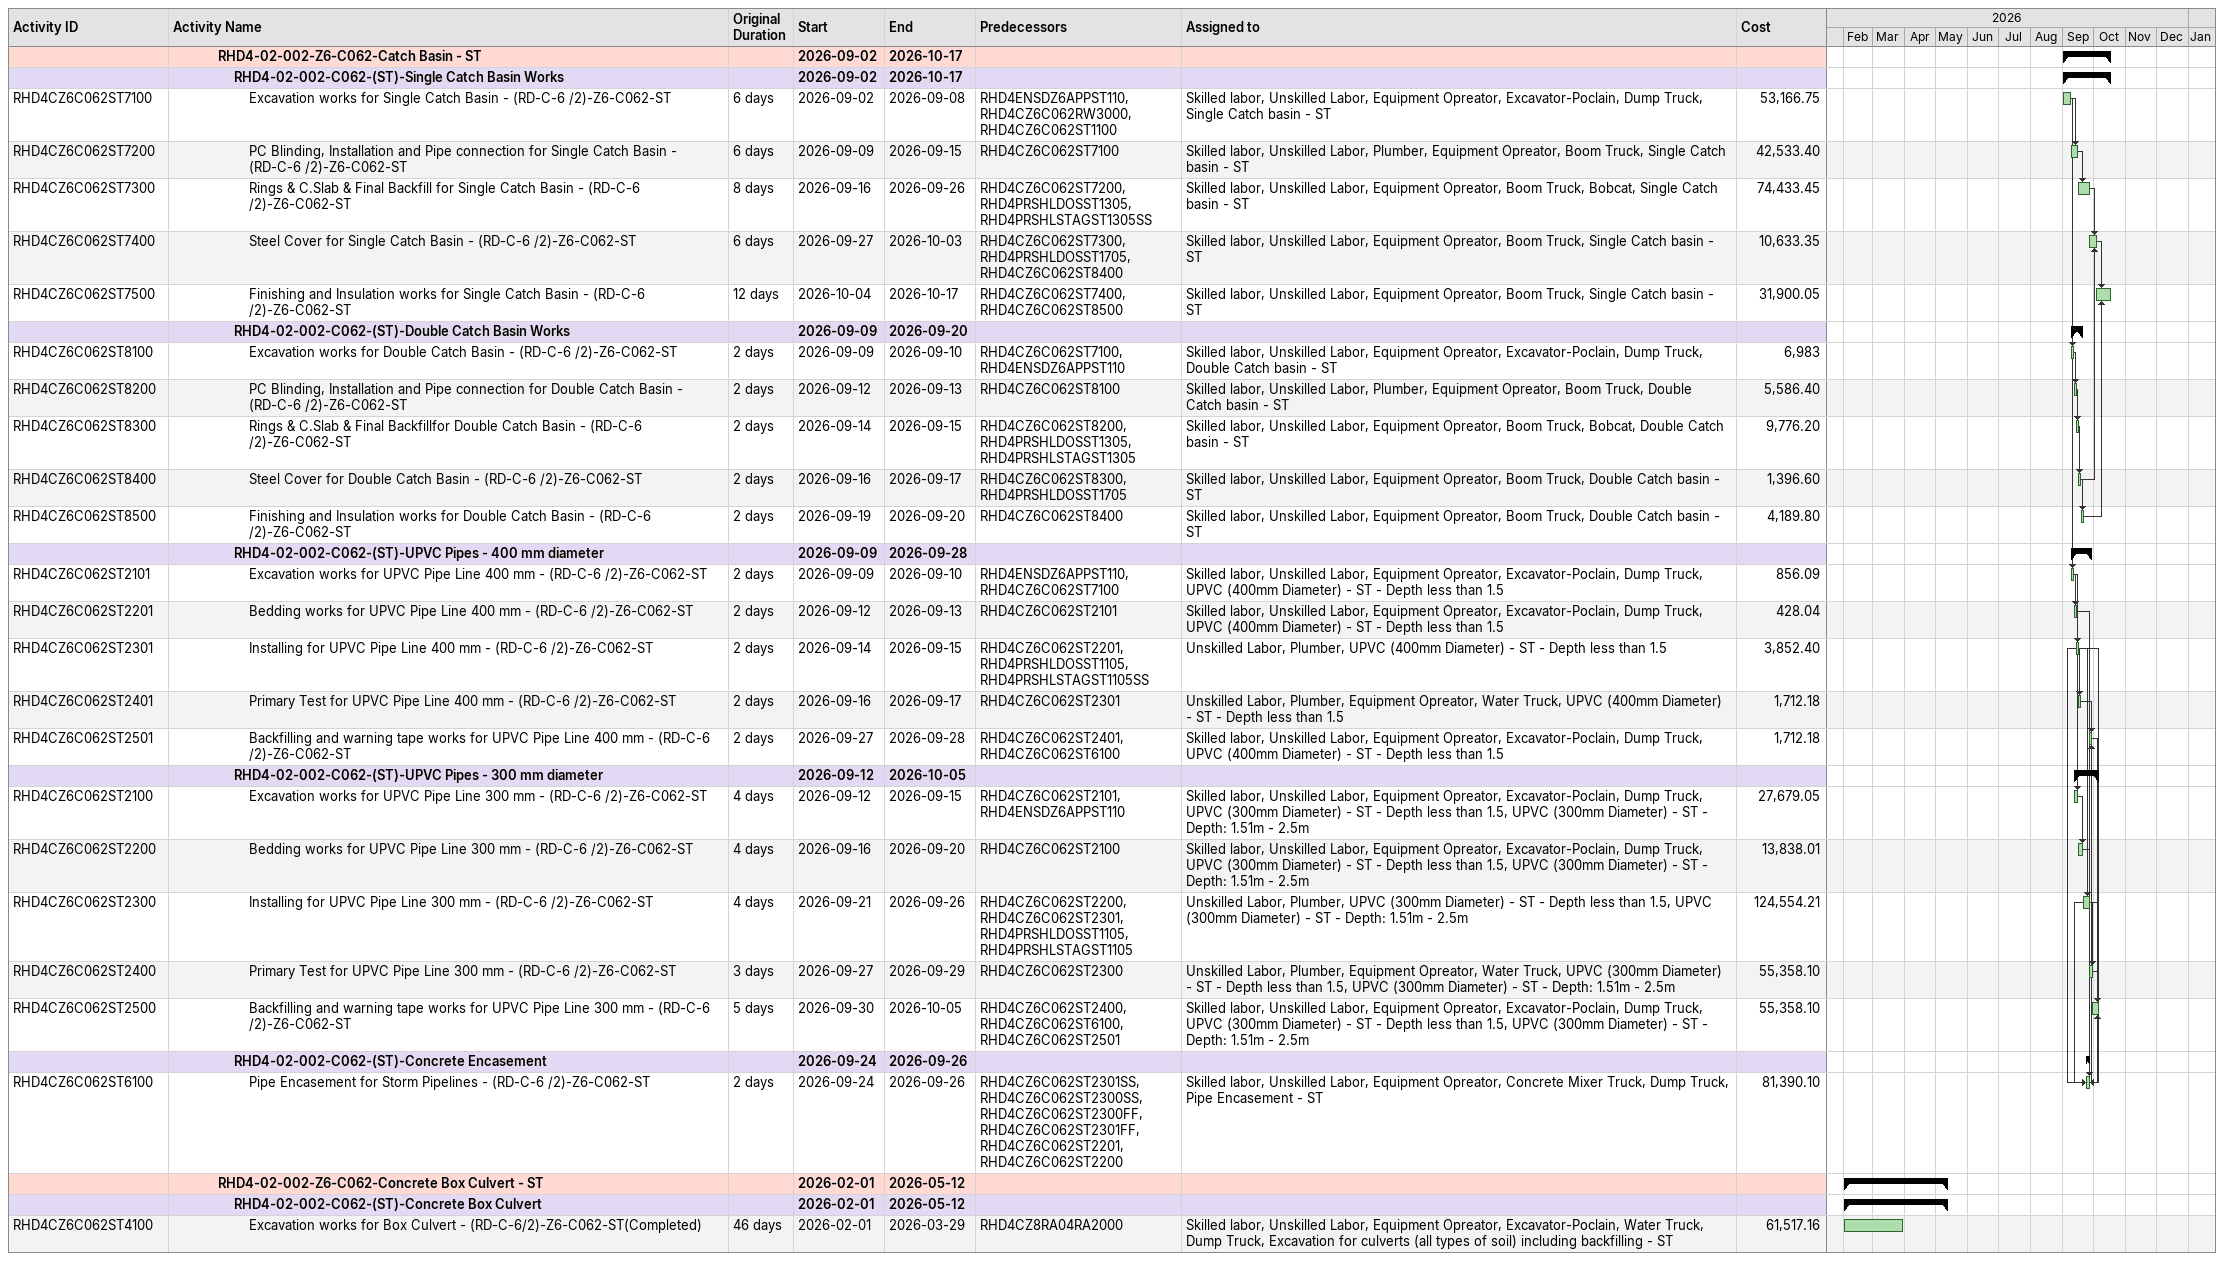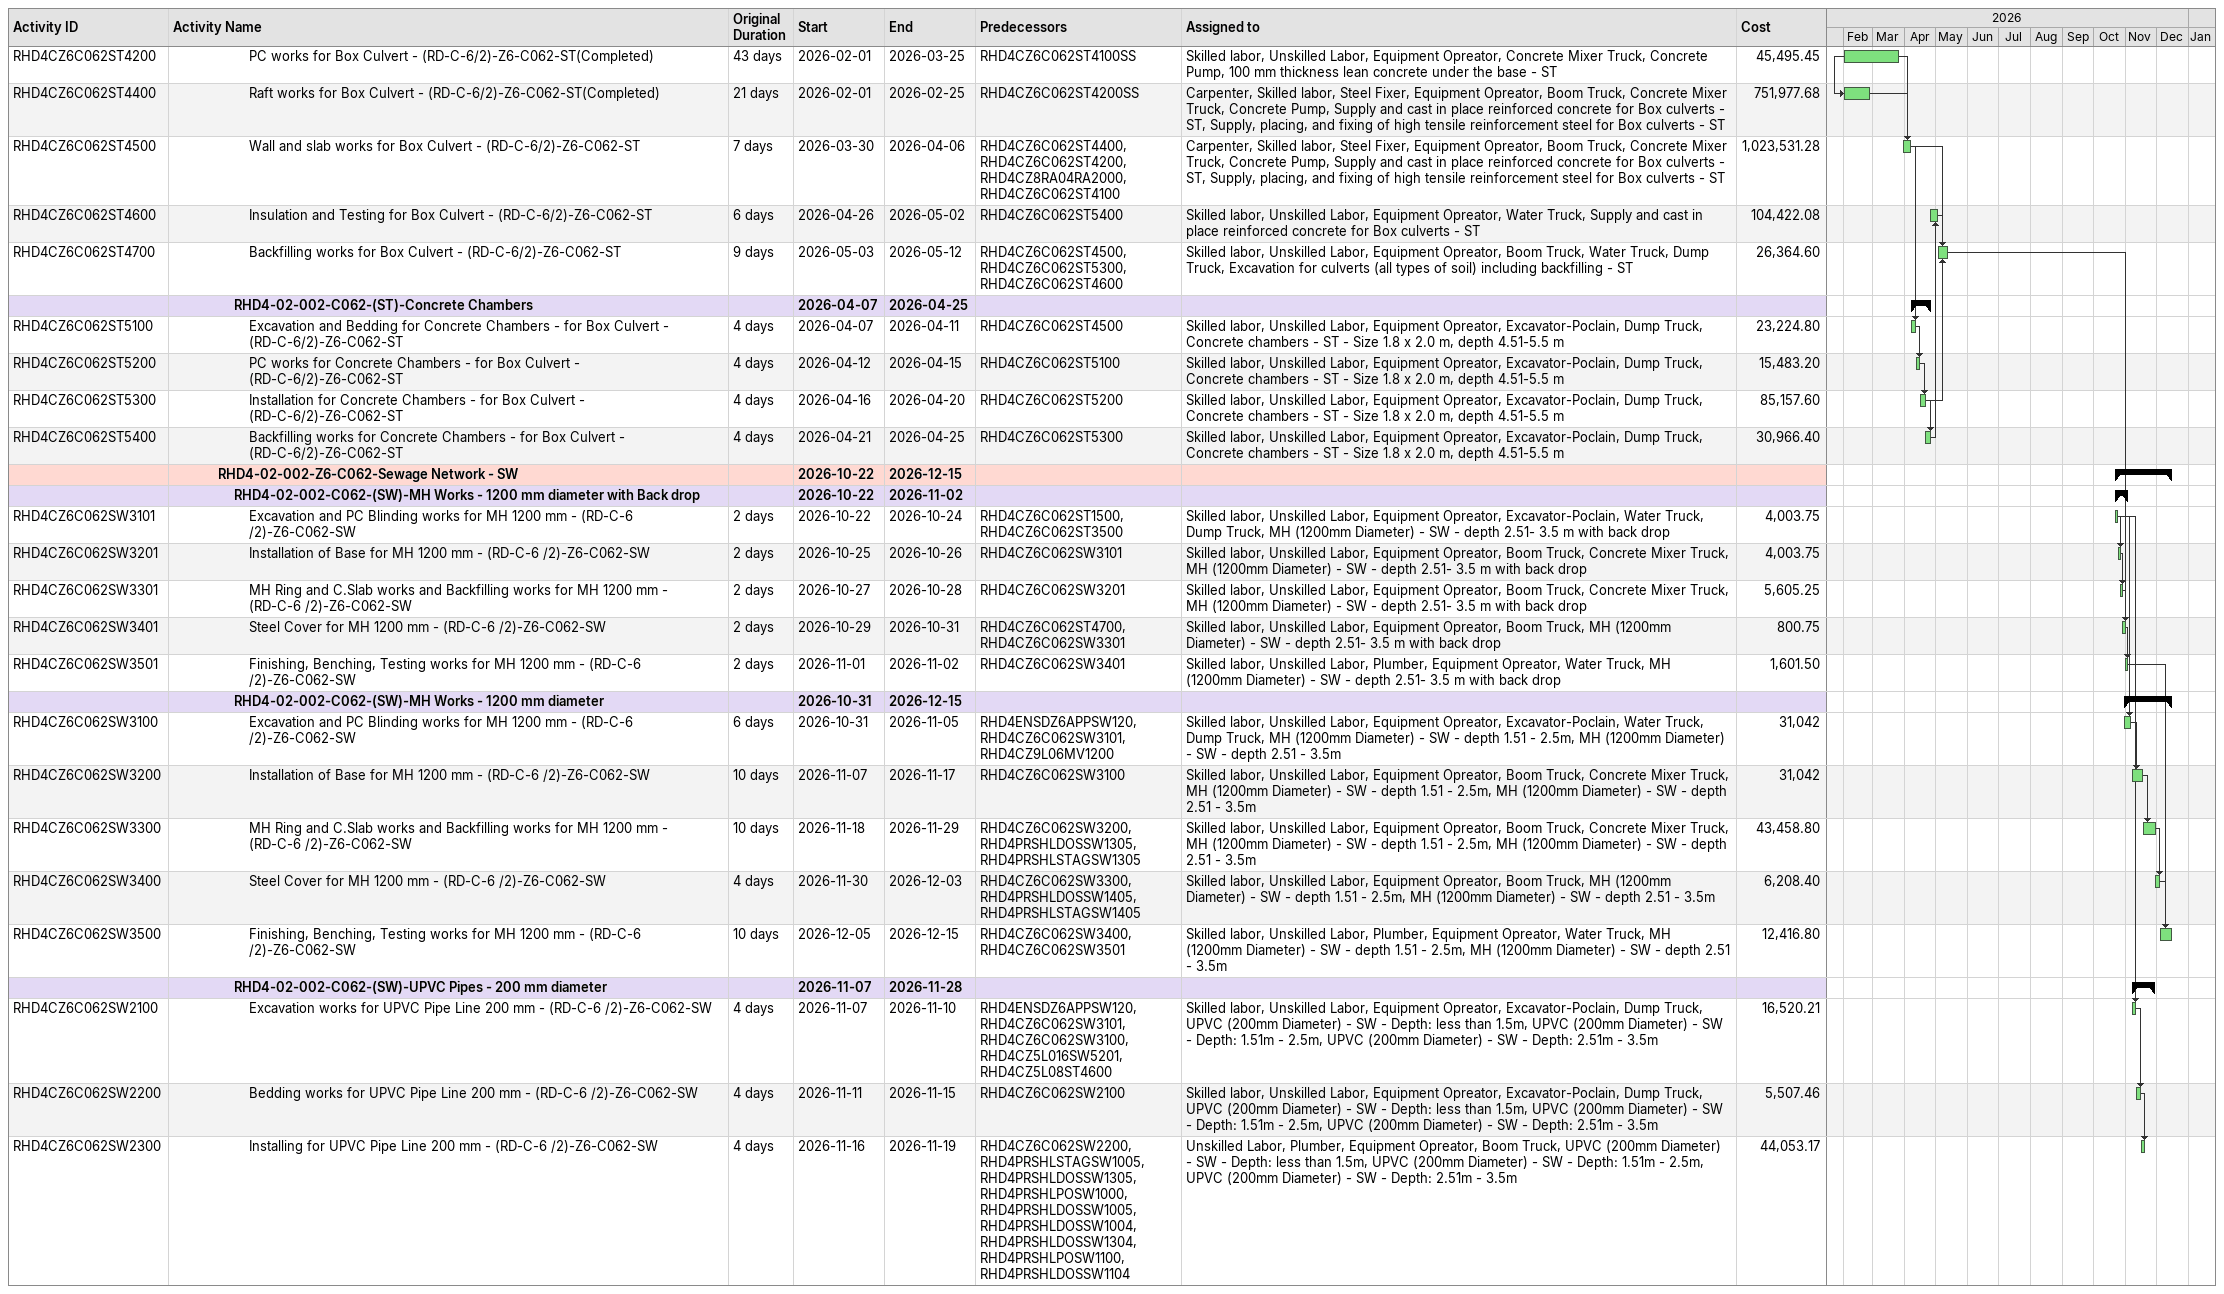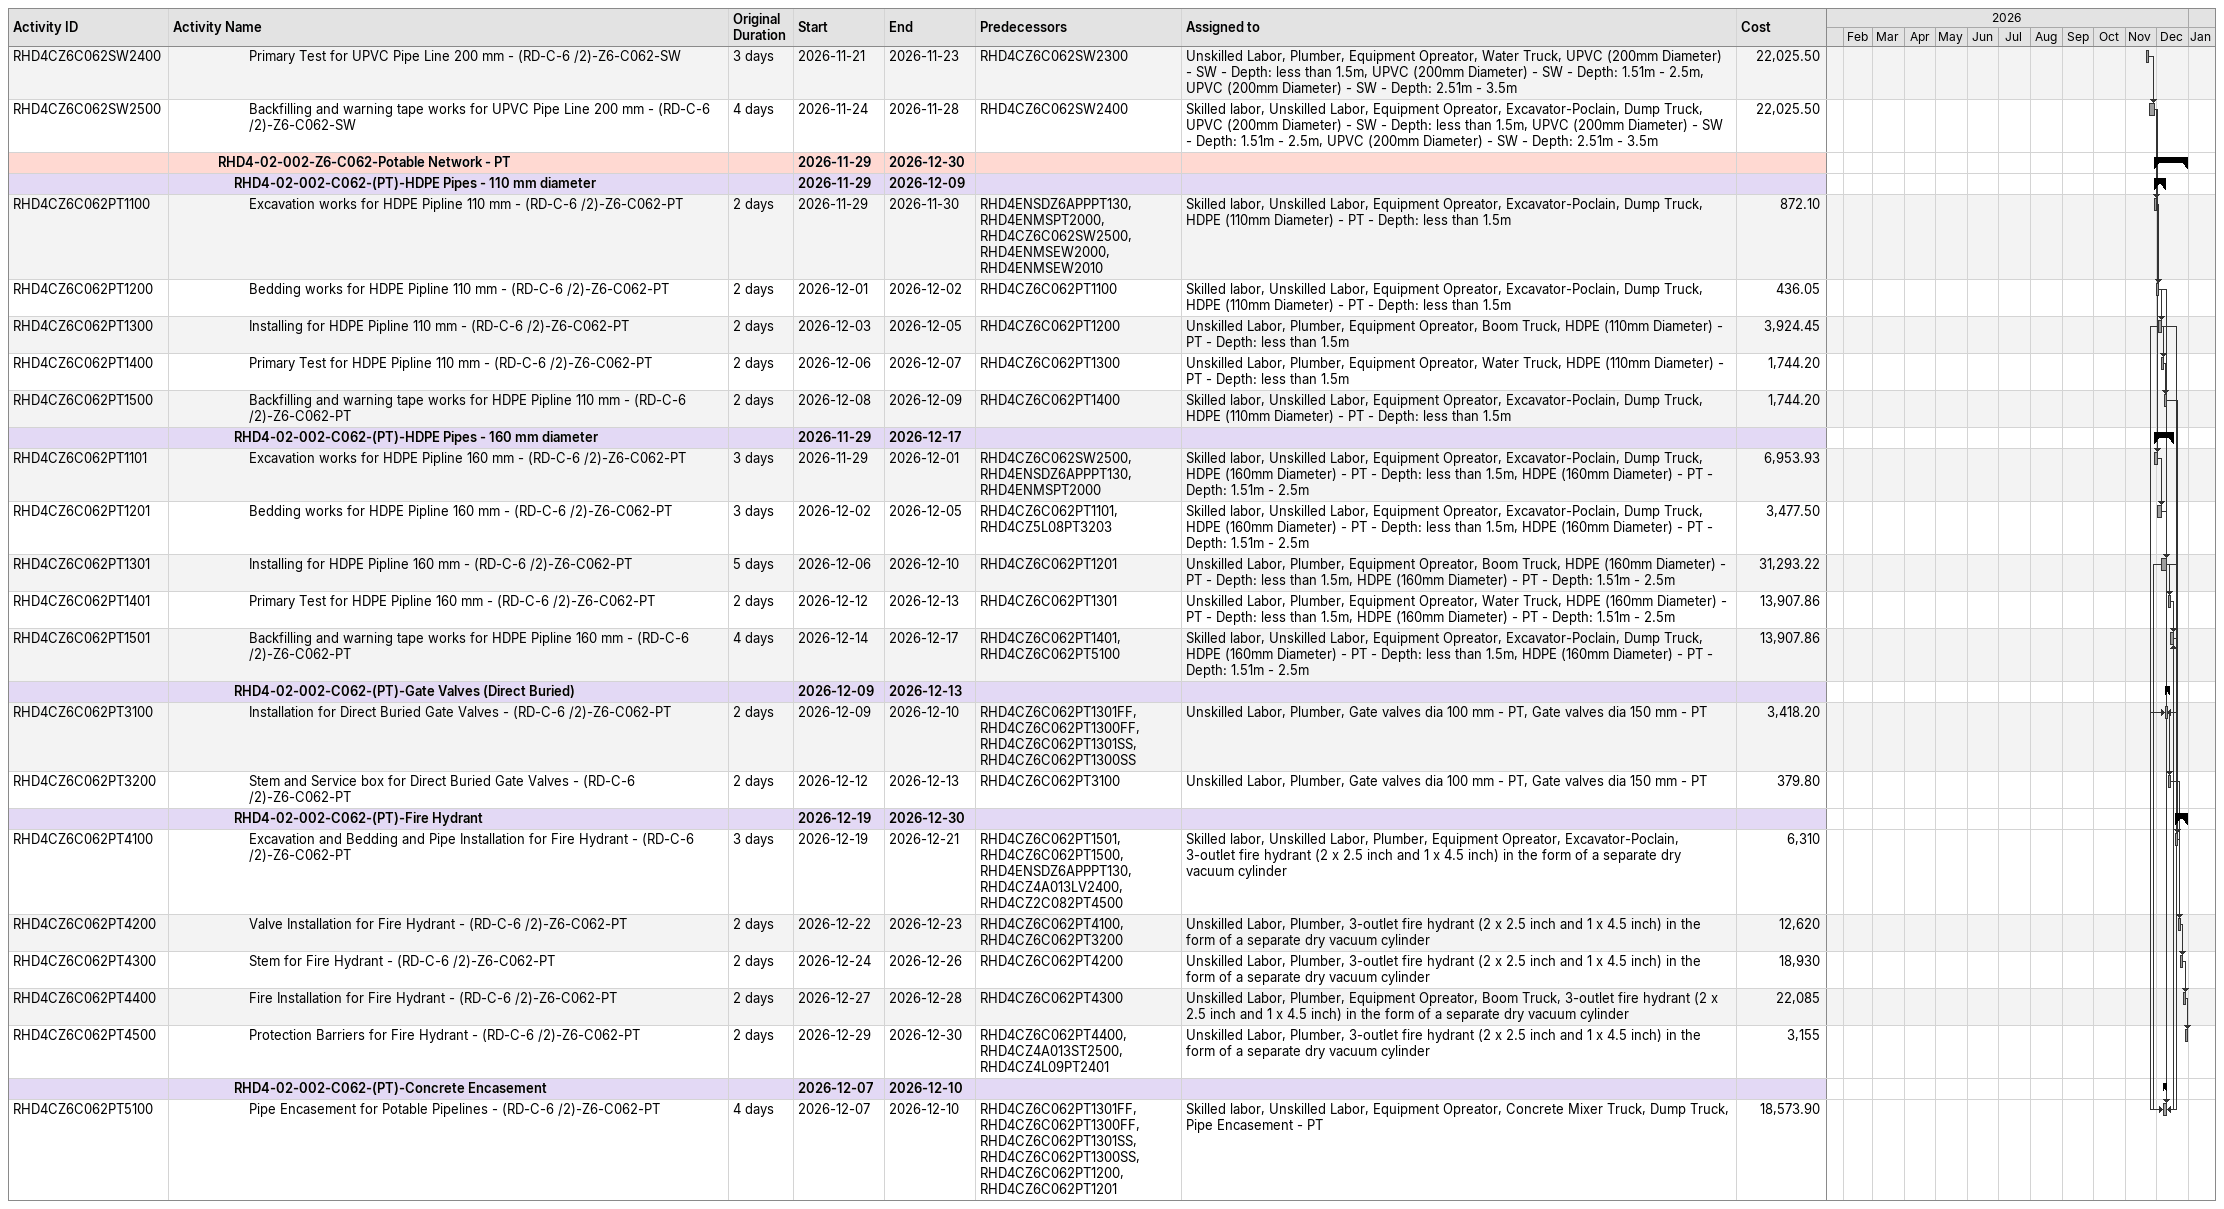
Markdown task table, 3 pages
| ID | Level | Task | Original duration | Start | Finish | Predecessors | Resources | Cost |
|---|---|---|---|---|---|---|---|---|
|  | 4 | **RHD4-02-002-Z6-C062-Catch Basin - ST** |  | 2026-09-02 | 2026-10-17 |  |  |  |
|  | 5 | **RHD4-02-002-C062-(ST)-Single Catch Basin Works** |  | 2026-09-02 | 2026-10-17 |  |  |  |
| RHD4CZ6C062ST7100 | 6 | Excavation works for Single Catch Basin - (RD-C-6 /2)-Z6-C062-ST | 6d | 2026-09-02 | 2026-09-08 | RHD4ENSDZ6APPST110, RHD4CZ6C062RW3000, RHD4CZ6C062ST1100 | Skilled labor, Unskilled Labor, Equipment Opreator, Excavator-Poclain, Dump Truck, Single Catch basin - ST | 53166.75 |
| RHD4CZ6C062ST7200 | 6 | PC Blinding, Installation and Pipe connection for Single Catch Basin - (RD-C-6 /2)-Z6-C062-ST | 6d | 2026-09-09 | 2026-09-15 | RHD4CZ6C062ST7100 | Skilled labor, Unskilled Labor, Plumber, Equipment Opreator, Boom Truck, Single Catch basin - ST | 42533.40 |
| RHD4CZ6C062ST7300 | 6 | Rings & C.Slab & Final Backfill for Single Catch Basin - (RD-C-6 /2)-Z6-C062-ST | 8d | 2026-09-16 | 2026-09-26 | RHD4CZ6C062ST7200, RHD4PRSHLDOSST1305, RHD4PRSHLSTAGST1305SS | Skilled labor, Unskilled Labor, Equipment Opreator, Boom Truck, Bobcat, Single Catch basin - ST | 74433.45 |
| RHD4CZ6C062ST7400 | 6 | Steel Cover for Single Catch Basin - (RD-C-6 /2)-Z6-C062-ST | 6d | 2026-09-27 | 2026-10-03 | RHD4CZ6C062ST7300, RHD4PRSHLDOSST1705, RHD4CZ6C062ST8400 | Skilled labor, Unskilled Labor, Equipment Opreator, Boom Truck, Single Catch basin - ST | 10633.35 |
| RHD4CZ6C062ST7500 | 6 | Finishing and Insulation works for Single Catch Basin - (RD-C-6 /2)-Z6-C062-ST | 12d | 2026-10-04 | 2026-10-17 | RHD4CZ6C062ST7400, RHD4CZ6C062ST8500 | Skilled labor, Unskilled Labor, Equipment Opreator, Boom Truck, Single Catch basin - ST | 31900.05 |
|  | 5 | **RHD4-02-002-C062-(ST)-Double Catch Basin Works** |  | 2026-09-09 | 2026-09-20 |  |  |  |
| RHD4CZ6C062ST8100 | 6 | Excavation works for Double Catch Basin - (RD-C-6 /2)-Z6-C062-ST | 2d | 2026-09-09 | 2026-09-10 | RHD4CZ6C062ST7100, RHD4ENSDZ6APPST110 | Skilled labor, Unskilled Labor, Equipment Opreator, Excavator-Poclain, Dump Truck, Double Catch basin - ST | 6983 |
| RHD4CZ6C062ST8200 | 6 | PC Blinding, Installation and Pipe connection for Double Catch Basin - (RD-C-6 /2)-Z6-C062-ST | 2d | 2026-09-12 | 2026-09-13 | RHD4CZ6C062ST8100 | Skilled labor, Unskilled Labor, Plumber, Equipment Opreator, Boom Truck, Double Catch basin - ST | 5586.40 |
| RHD4CZ6C062ST8300 | 6 | Rings & C.Slab & Final Backfillfor Double Catch Basin - (RD-C-6 /2)-Z6-C062-ST | 2d | 2026-09-14 | 2026-09-15 | RHD4CZ6C062ST8200, RHD4PRSHLDOSST1305, RHD4PRSHLSTAGST1305 | Skilled labor, Unskilled Labor, Equipment Opreator, Boom Truck, Bobcat, Double Catch basin - ST | 9776.20 |
| RHD4CZ6C062ST8400 | 6 | Steel Cover for Double Catch Basin - (RD-C-6 /2)-Z6-C062-ST | 2d | 2026-09-16 | 2026-09-17 | RHD4CZ6C062ST8300, RHD4PRSHLDOSST1705 | Skilled labor, Unskilled Labor, Equipment Opreator, Boom Truck, Double Catch basin - ST | 1396.60 |
| RHD4CZ6C062ST8500 | 6 | Finishing and Insulation works for Double Catch Basin - (RD-C-6 /2)-Z6-C062-ST | 2d | 2026-09-19 | 2026-09-20 | RHD4CZ6C062ST8400 | Skilled labor, Unskilled Labor, Equipment Opreator, Boom Truck, Double Catch basin - ST | 4189.80 |
|  | 5 | **RHD4-02-002-C062-(ST)-UPVC Pipes - 400 mm diameter** |  | 2026-09-09 | 2026-09-28 |  |  |  |
| RHD4CZ6C062ST2101 | 6 | Excavation works for UPVC Pipe Line 400 mm - (RD-C-6 /2)-Z6-C062-ST | 2d | 2026-09-09 | 2026-09-10 | RHD4ENSDZ6APPST110, RHD4CZ6C062ST7100 | Skilled labor, Unskilled Labor, Equipment Opreator, Excavator-Poclain, Dump Truck, UPVC (400mm Diameter) - ST - Depth less than 1.5 | 856.09 |
| RHD4CZ6C062ST2201 | 6 | Bedding works for UPVC Pipe Line 400 mm - (RD-C-6 /2)-Z6-C062-ST | 2d | 2026-09-12 | 2026-09-13 | RHD4CZ6C062ST2101 | Skilled labor, Unskilled Labor, Equipment Opreator, Excavator-Poclain, Dump Truck, UPVC (400mm Diameter) - ST - Depth less than 1.5 | 428.04 |
| RHD4CZ6C062ST2301 | 6 | Installing for UPVC Pipe Line 400 mm - (RD-C-6 /2)-Z6-C062-ST | 2d | 2026-09-14 | 2026-09-15 | RHD4CZ6C062ST2201, RHD4PRSHLDOSST1105, RHD4PRSHLSTAGST1105SS | Unskilled Labor, Plumber, UPVC (400mm Diameter) - ST - Depth less than 1.5 | 3852.40 |
| RHD4CZ6C062ST2401 | 6 | Primary Test for UPVC Pipe Line 400 mm - (RD-C-6 /2)-Z6-C062-ST | 2d | 2026-09-16 | 2026-09-17 | RHD4CZ6C062ST2301 | Unskilled Labor, Plumber, Equipment Opreator, Water Truck, UPVC (400mm Diameter) - ST - Depth less than 1.5 | 1712.18 |
| RHD4CZ6C062ST2501 | 6 | Backfilling and warning tape works for UPVC Pipe Line 400 mm - (RD-C-6 /2)-Z6-C062-ST | 2d | 2026-09-27 | 2026-09-28 | RHD4CZ6C062ST2401, RHD4CZ6C062ST6100 | Skilled labor, Unskilled Labor, Equipment Opreator, Excavator-Poclain, Dump Truck, UPVC (400mm Diameter) - ST - Depth less than 1.5 | 1712.18 |
|  | 5 | **RHD4-02-002-C062-(ST)-UPVC Pipes - 300 mm diameter** |  | 2026-09-12 | 2026-10-05 |  |  |  |
| RHD4CZ6C062ST2100 | 6 | Excavation works for UPVC Pipe Line 300 mm - (RD-C-6 /2)-Z6-C062-ST | 4d | 2026-09-12 | 2026-09-15 | RHD4CZ6C062ST2101, RHD4ENSDZ6APPST110 | Skilled labor, Unskilled Labor, Equipment Opreator, Excavator-Poclain, Dump Truck, UPVC (300mm Diameter) - ST - Depth less than 1.5, UPVC (300mm Diameter) - ST - Depth: 1.51m - 2.5m | 27679.05 |
| RHD4CZ6C062ST2200 | 6 | Bedding works for UPVC Pipe Line 300 mm - (RD-C-6 /2)-Z6-C062-ST | 4d | 2026-09-16 | 2026-09-20 | RHD4CZ6C062ST2100 | Skilled labor, Unskilled Labor, Equipment Opreator, Excavator-Poclain, Dump Truck, UPVC (300mm Diameter) - ST - Depth less than 1.5, UPVC (300mm Diameter) - ST - Depth: 1.51m - 2.5m | 13838.01 |
| RHD4CZ6C062ST2300 | 6 | Installing for UPVC Pipe Line 300 mm - (RD-C-6 /2)-Z6-C062-ST | 4d | 2026-09-21 | 2026-09-26 | RHD4CZ6C062ST2200, RHD4CZ6C062ST2301, RHD4PRSHLDOSST1105, RHD4PRSHLSTAGST1105 | Unskilled Labor, Plumber, UPVC (300mm Diameter) - ST - Depth less than 1.5, UPVC (300mm Diameter) - ST - Depth: 1.51m - 2.5m | 124554.21 |
| RHD4CZ6C062ST2400 | 6 | Primary Test for UPVC Pipe Line 300 mm - (RD-C-6 /2)-Z6-C062-ST | 3d | 2026-09-27 | 2026-09-29 | RHD4CZ6C062ST2300 | Unskilled Labor, Plumber, Equipment Opreator, Water Truck, UPVC (300mm Diameter) - ST - Depth less than 1.5, UPVC (300mm Diameter) - ST - Depth: 1.51m - 2.5m | 55358.10 |
| RHD4CZ6C062ST2500 | 6 | Backfilling and warning tape works for UPVC Pipe Line 300 mm - (RD-C-6 /2)-Z6-C062-ST | 5d | 2026-09-30 | 2026-10-05 | RHD4CZ6C062ST2400, RHD4CZ6C062ST6100, RHD4CZ6C062ST2501 | Skilled labor, Unskilled Labor, Equipment Opreator, Excavator-Poclain, Dump Truck, UPVC (300mm Diameter) - ST - Depth less than 1.5, UPVC (300mm Diameter) - ST - Depth: 1.51m - 2.5m | 55358.10 |
|  | 5 | **RHD4-02-002-C062-(ST)-Concrete Encasement** |  | 2026-09-24 | 2026-09-26 |  |  |  |
| RHD4CZ6C062ST6100 | 6 | Pipe Encasement for Storm Pipelines - (RD-C-6 /2)-Z6-C062-ST | 2d | 2026-09-24 | 2026-09-26 | RHD4CZ6C062ST2301SS, RHD4CZ6C062ST2300SS, RHD4CZ6C062ST2300FF, RHD4CZ6C062ST2301FF, RHD4CZ6C062ST2201, RHD4CZ6C062ST2200 | Skilled labor, Unskilled Labor, Equipment Opreator, Concrete Mixer Truck, Dump Truck, Pipe Encasement - ST | 81390.10 |
|  | 4 | **RHD4-02-002-Z6-C062-Concrete Box Culvert - ST** |  | 2026-02-01 | 2026-05-12 |  |  |  |
|  | 5 | **RHD4-02-002-C062-(ST)-Concrete Box Culvert** |  | 2026-02-01 | 2026-05-12 |  |  |  |
| RHD4CZ6C062ST4100 | 6 | Excavation works for Box Culvert - (RD-C-6/2)-Z6-C062-ST(Completed) | 46d | 2026-02-01 | 2026-03-29 | RHD4CZ8RA04RA2000 | Skilled labor, Unskilled Labor, Equipment Opreator, Excavator-Poclain, Water Truck, Dump Truck, Excavation for culverts (all types of soil) including backfilling - ST | 61517.16 |
| RHD4CZ6C062ST4200 | 6 | PC works for Box Culvert - (RD-C-6/2)-Z6-C062-ST(Completed) | 43d | 2026-02-01 | 2026-03-25 | RHD4CZ6C062ST4100SS | Skilled labor, Unskilled Labor, Equipment Opreator, Concrete Mixer Truck, Concrete Pump, 100 mm thickness lean concrete under the base - ST | 45495.45 |
| RHD4CZ6C062ST4400 | 6 | Raft works for Box Culvert - (RD-C-6/2)-Z6-C062-ST(Completed) | 21d | 2026-02-01 | 2026-02-25 | RHD4CZ6C062ST4200SS | Carpenter, Skilled labor, Steel Fixer, Equipment Opreator, Boom Truck, Concrete Mixer Truck, Concrete Pump, Supply and cast in place reinforced concrete for Box culverts - ST, Supply, placing, and fixing of high tensile reinforcement steel for Box culverts - ST | 751977.68 |
| RHD4CZ6C062ST4500 | 6 | Wall and slab works for Box Culvert - (RD-C-6/2)-Z6-C062-ST | 7d | 2026-03-30 | 2026-04-06 | RHD4CZ6C062ST4400, RHD4CZ6C062ST4200, RHD4CZ8RA04RA2000, RHD4CZ6C062ST4100 | Carpenter, Skilled labor, Steel Fixer, Equipment Opreator, Boom Truck, Concrete Mixer Truck, Concrete Pump, Supply and cast in place reinforced concrete for Box culverts - ST, Supply, placing, and fixing of high tensile reinforcement steel for Box culverts - ST | 1023531.28 |
| RHD4CZ6C062ST4600 | 6 | Insulation and Testing for Box Culvert - (RD-C-6/2)-Z6-C062-ST | 6d | 2026-04-26 | 2026-05-02 | RHD4CZ6C062ST5400 | Skilled labor, Unskilled Labor, Equipment Opreator, Water Truck, Supply and cast in place reinforced concrete for Box culverts - ST | 104422.08 |
| RHD4CZ6C062ST4700 | 6 | Backfilling works for Box Culvert - (RD-C-6/2)-Z6-C062-ST | 9d | 2026-05-03 | 2026-05-12 | RHD4CZ6C062ST4500, RHD4CZ6C062ST5300, RHD4CZ6C062ST4600 | Skilled labor, Unskilled Labor, Equipment Opreator, Boom Truck, Water Truck, Dump Truck, Excavation for culverts (all types of soil) including backfilling - ST | 26364.60 |
|  | 5 | **RHD4-02-002-C062-(ST)-Concrete Chambers** |  | 2026-04-07 | 2026-04-25 |  |  |  |
| RHD4CZ6C062ST5100 | 6 | Excavation and Bedding for Concrete Chambers - for Box Culvert - (RD-C-6/2)-Z6-C062-ST | 4d | 2026-04-07 | 2026-04-11 | RHD4CZ6C062ST4500 | Skilled labor, Unskilled Labor, Equipment Opreator, Excavator-Poclain, Dump Truck, Concrete chambers - ST - Size 1.8 x 2.0 m, depth 4.51-5.5 m | 23224.80 |
| RHD4CZ6C062ST5200 | 6 | PC works for Concrete Chambers - for Box Culvert - (RD-C-6/2)-Z6-C062-ST | 4d | 2026-04-12 | 2026-04-15 | RHD4CZ6C062ST5100 | Skilled labor, Unskilled Labor, Equipment Opreator, Excavator-Poclain, Dump Truck, Concrete chambers - ST - Size 1.8 x 2.0 m, depth 4.51-5.5 m | 15483.20 |
| RHD4CZ6C062ST5300 | 6 | Installation for Concrete Chambers - for Box Culvert - (RD-C-6/2)-Z6-C062-ST | 4d | 2026-04-16 | 2026-04-20 | RHD4CZ6C062ST5200 | Skilled labor, Unskilled Labor, Equipment Opreator, Excavator-Poclain, Dump Truck, Concrete chambers - ST - Size 1.8 x 2.0 m, depth 4.51-5.5 m | 85157.60 |
| RHD4CZ6C062ST5400 | 6 | Backfilling works for Concrete Chambers - for Box Culvert - (RD-C-6/2)-Z6-C062-ST | 4d | 2026-04-21 | 2026-04-25 | RHD4CZ6C062ST5300 | Skilled labor, Unskilled Labor, Equipment Opreator, Excavator-Poclain, Dump Truck, Concrete chambers - ST - Size 1.8 x 2.0 m, depth 4.51-5.5 m | 30966.40 |
|  | 4 | **RHD4-02-002-Z6-C062-Sewage Network - SW** |  | 2026-10-22 | 2026-12-15 |  |  |  |
|  | 5 | **RHD4-02-002-C062-(SW)-MH Works - 1200 mm diameter with Back drop** |  | 2026-10-22 | 2026-11-02 |  |  |  |
| RHD4CZ6C062SW3101 | 6 | Excavation and PC Blinding works for MH 1200 mm - (RD-C-6 /2)-Z6-C062-SW | 2d | 2026-10-22 | 2026-10-24 | RHD4CZ6C062ST1500, RHD4CZ6C062ST3500 | Skilled labor, Unskilled Labor, Equipment Opreator, Excavator-Poclain, Water Truck, Dump Truck, MH (1200mm Diameter) - SW - depth 2.51- 3.5 m with back drop | 4003.75 |
| RHD4CZ6C062SW3201 | 6 | Installation of Base for MH 1200 mm - (RD-C-6 /2)-Z6-C062-SW | 2d | 2026-10-25 | 2026-10-26 | RHD4CZ6C062SW3101 | Skilled labor, Unskilled Labor, Equipment Opreator, Boom Truck, Concrete Mixer Truck, MH (1200mm Diameter) - SW - depth 2.51- 3.5 m with back drop | 4003.75 |
| RHD4CZ6C062SW3301 | 6 | MH Ring and C.Slab works and Backfilling works for MH 1200 mm - (RD-C-6 /2)-Z6-C062-SW | 2d | 2026-10-27 | 2026-10-28 | RHD4CZ6C062SW3201 | Skilled labor, Unskilled Labor, Equipment Opreator, Boom Truck, Concrete Mixer Truck, MH (1200mm Diameter) - SW - depth 2.51- 3.5 m with back drop | 5605.25 |
| RHD4CZ6C062SW3401 | 6 | Steel Cover for MH 1200 mm - (RD-C-6 /2)-Z6-C062-SW | 2d | 2026-10-29 | 2026-10-31 | RHD4CZ6C062ST4700, RHD4CZ6C062SW3301 | Skilled labor, Unskilled Labor, Equipment Opreator, Boom Truck, MH (1200mm Diameter) - SW - depth 2.51- 3.5 m with back drop | 800.75 |
| RHD4CZ6C062SW3501 | 6 | Finishing, Benching, Testing works for MH 1200 mm - (RD-C-6 /2)-Z6-C062-SW | 2d | 2026-11-01 | 2026-11-02 | RHD4CZ6C062SW3401 | Skilled labor, Unskilled Labor, Plumber, Equipment Opreator, Water Truck, MH (1200mm Diameter) - SW - depth 2.51- 3.5 m with back drop | 1601.50 |
|  | 5 | **RHD4-02-002-C062-(SW)-MH Works - 1200 mm diameter** |  | 2026-10-31 | 2026-12-15 |  |  |  |
| RHD4CZ6C062SW3100 | 6 | Excavation and PC Blinding works for MH 1200 mm - (RD-C-6 /2)-Z6-C062-SW | 6d | 2026-10-31 | 2026-11-05 | RHD4ENSDZ6APPSW120, RHD4CZ6C062SW3101, RHD4CZ9L06MV1200 | Skilled labor, Unskilled Labor, Equipment Opreator, Excavator-Poclain, Water Truck, Dump Truck, MH (1200mm Diameter) - SW - depth 1.51 - 2.5m, MH (1200mm Diameter) - SW - depth 2.51 - 3.5m | 31042 |
| RHD4CZ6C062SW3200 | 6 | Installation of Base for MH 1200 mm - (RD-C-6 /2)-Z6-C062-SW | 10d | 2026-11-07 | 2026-11-17 | RHD4CZ6C062SW3100 | Skilled labor, Unskilled Labor, Equipment Opreator, Boom Truck, Concrete Mixer Truck, MH (1200mm Diameter) - SW - depth 1.51 - 2.5m, MH (1200mm Diameter) - SW - depth 2.51 - 3.5m | 31042 |
| RHD4CZ6C062SW3300 | 6 | MH Ring and C.Slab works and Backfilling works for MH 1200 mm - (RD-C-6 /2)-Z6-C062-SW | 10d | 2026-11-18 | 2026-11-29 | RHD4CZ6C062SW3200, RHD4PRSHLDOSSW1305, RHD4PRSHLSTAGSW1305 | Skilled labor, Unskilled Labor, Equipment Opreator, Boom Truck, Concrete Mixer Truck, MH (1200mm Diameter) - SW - depth 1.51 - 2.5m, MH (1200mm Diameter) - SW - depth 2.51 - 3.5m | 43458.80 |
| RHD4CZ6C062SW3400 | 6 | Steel Cover for MH 1200 mm - (RD-C-6 /2)-Z6-C062-SW | 4d | 2026-11-30 | 2026-12-03 | RHD4CZ6C062SW3300, RHD4PRSHLDOSSW1405, RHD4PRSHLSTAGSW1405 | Skilled labor, Unskilled Labor, Equipment Opreator, Boom Truck, MH (1200mm Diameter) - SW - depth 1.51 - 2.5m, MH (1200mm Diameter) - SW - depth 2.51 - 3.5m | 6208.40 |
| RHD4CZ6C062SW3500 | 6 | Finishing, Benching, Testing works for MH 1200 mm - (RD-C-6 /2)-Z6-C062-SW | 10d | 2026-12-05 | 2026-12-15 | RHD4CZ6C062SW3400, RHD4CZ6C062SW3501 | Skilled labor, Unskilled Labor, Plumber, Equipment Opreator, Water Truck, MH (1200mm Diameter) - SW - depth 1.51 - 2.5m, MH (1200mm Diameter) - SW - depth 2.51 - 3.5m | 12416.80 |
|  | 5 | **RHD4-02-002-C062-(SW)-UPVC Pipes - 200 mm diameter** |  | 2026-11-07 | 2026-11-28 |  |  |  |
| RHD4CZ6C062SW2100 | 6 | Excavation works for UPVC Pipe Line 200 mm - (RD-C-6 /2)-Z6-C062-SW | 4d | 2026-11-07 | 2026-11-10 | RHD4ENSDZ6APPSW120, RHD4CZ6C062SW3101, RHD4CZ6C062SW3100, RHD4CZ5L016SW5201, RHD4CZ5L08ST4600 | Skilled labor, Unskilled Labor, Equipment Opreator, Excavator-Poclain, Dump Truck, UPVC (200mm Diameter) - SW - Depth: less than 1.5m, UPVC (200mm Diameter) - SW - Depth: 1.51m - 2.5m, UPVC (200mm Diameter) - SW - Depth: 2.51m - 3.5m | 16520.21 |
| RHD4CZ6C062SW2200 | 6 | Bedding works for UPVC Pipe Line 200 mm - (RD-C-6 /2)-Z6-C062-SW | 4d | 2026-11-11 | 2026-11-15 | RHD4CZ6C062SW2100 | Skilled labor, Unskilled Labor, Equipment Opreator, Excavator-Poclain, Dump Truck, UPVC (200mm Diameter) - SW - Depth: less than 1.5m, UPVC (200mm Diameter) - SW - Depth: 1.51m - 2.5m, UPVC (200mm Diameter) - SW - Depth: 2.51m - 3.5m | 5507.46 |
| RHD4CZ6C062SW2300 | 6 | Installing for UPVC Pipe Line 200 mm - (RD-C-6 /2)-Z6-C062-SW | 4d | 2026-11-16 | 2026-11-19 | RHD4CZ6C062SW2200, RHD4PRSHLSTAGSW1005, RHD4PRSHLDOSSW1305, RHD4PRSHLPOSW1000, RHD4PRSHLDOSSW1005, RHD4PRSHLDOSSW1004, RHD4PRSHLDOSSW1304, RHD4PRSHLPOSW1100, RHD4PRSHLDOSSW1104 | Unskilled Labor, Plumber, Equipment Opreator, Boom Truck, UPVC (200mm Diameter) - SW - Depth: less than 1.5m, UPVC (200mm Diameter) - SW - Depth: 1.51m - 2.5m, UPVC (200mm Diameter) - SW - Depth: 2.51m - 3.5m | 44053.17 |
| RHD4CZ6C062SW2400 | 6 | Primary Test for UPVC Pipe Line 200 mm - (RD-C-6 /2)-Z6-C062-SW | 3d | 2026-11-21 | 2026-11-23 | RHD4CZ6C062SW2300 | Unskilled Labor, Plumber, Equipment Opreator, Water Truck, UPVC (200mm Diameter) - SW - Depth: less than 1.5m, UPVC (200mm Diameter) - SW - Depth: 1.51m - 2.5m, UPVC (200mm Diameter) - SW - Depth: 2.51m - 3.5m | 22025.50 |
| RHD4CZ6C062SW2500 | 6 | Backfilling and warning tape works for UPVC Pipe Line 200 mm - (RD-C-6 /2)-Z6-C062-SW | 4d | 2026-11-24 | 2026-11-28 | RHD4CZ6C062SW2400 | Skilled labor, Unskilled Labor, Equipment Opreator, Excavator-Poclain, Dump Truck, UPVC (200mm Diameter) - SW - Depth: less than 1.5m, UPVC (200mm Diameter) - SW - Depth: 1.51m - 2.5m, UPVC (200mm Diameter) - SW - Depth: 2.51m - 3.5m | 22025.50 |
|  | 4 | **RHD4-02-002-Z6-C062-Potable Network - PT** |  | 2026-11-29 | 2026-12-30 |  |  |  |
|  | 5 | **RHD4-02-002-C062-(PT)-HDPE Pipes - 110 mm diameter** |  | 2026-11-29 | 2026-12-09 |  |  |  |
| RHD4CZ6C062PT1100 | 6 | Excavation works for HDPE Pipline 110 mm - (RD-C-6 /2)-Z6-C062-PT | 2d | 2026-11-29 | 2026-11-30 | RHD4ENSDZ6APPPT130, RHD4ENMSPT2000, RHD4CZ6C062SW2500, RHD4ENMSEW2000, RHD4ENMSEW2010 | Skilled labor, Unskilled Labor, Equipment Opreator, Excavator-Poclain, Dump Truck, HDPE (110mm Diameter) - PT - Depth: less than 1.5m | 872.10 |
| RHD4CZ6C062PT1200 | 6 | Bedding works for HDPE Pipline 110 mm - (RD-C-6 /2)-Z6-C062-PT | 2d | 2026-12-01 | 2026-12-02 | RHD4CZ6C062PT1100 | Skilled labor, Unskilled Labor, Equipment Opreator, Excavator-Poclain, Dump Truck, HDPE (110mm Diameter) - PT - Depth: less than 1.5m | 436.05 |
| RHD4CZ6C062PT1300 | 6 | Installing for HDPE Pipline 110 mm - (RD-C-6 /2)-Z6-C062-PT | 2d | 2026-12-03 | 2026-12-05 | RHD4CZ6C062PT1200 | Unskilled Labor, Plumber, Equipment Opreator, Boom Truck, HDPE (110mm Diameter) - PT - Depth: less than 1.5m | 3924.45 |
| RHD4CZ6C062PT1400 | 6 | Primary Test for HDPE Pipline 110 mm - (RD-C-6 /2)-Z6-C062-PT | 2d | 2026-12-06 | 2026-12-07 | RHD4CZ6C062PT1300 | Unskilled Labor, Plumber, Equipment Opreator, Water Truck, HDPE (110mm Diameter) - PT - Depth: less than 1.5m | 1744.20 |
| RHD4CZ6C062PT1500 | 6 | Backfilling and warning tape works for HDPE Pipline 110 mm - (RD-C-6 /2)-Z6-C062-PT | 2d | 2026-12-08 | 2026-12-09 | RHD4CZ6C062PT1400 | Skilled labor, Unskilled Labor, Equipment Opreator, Excavator-Poclain, Dump Truck, HDPE (110mm Diameter) - PT - Depth: less than 1.5m | 1744.20 |
|  | 5 | **RHD4-02-002-C062-(PT)-HDPE Pipes - 160 mm diameter** |  | 2026-11-29 | 2026-12-17 |  |  |  |
| RHD4CZ6C062PT1101 | 6 | Excavation works for HDPE Pipline 160 mm - (RD-C-6 /2)-Z6-C062-PT | 3d | 2026-11-29 | 2026-12-01 | RHD4CZ6C062SW2500, RHD4ENSDZ6APPPT130, RHD4ENMSPT2000 | Skilled labor, Unskilled Labor, Equipment Opreator, Excavator-Poclain, Dump Truck, HDPE (160mm Diameter) - PT - Depth: less than 1.5m, HDPE (160mm Diameter) - PT - Depth: 1.51m - 2.5m | 6953.93 |
| RHD4CZ6C062PT1201 | 6 | Bedding works for HDPE Pipline 160 mm - (RD-C-6 /2)-Z6-C062-PT | 3d | 2026-12-02 | 2026-12-05 | RHD4CZ6C062PT1101, RHD4CZ5L08PT3203 | Skilled labor, Unskilled Labor, Equipment Opreator, Excavator-Poclain, Dump Truck, HDPE (160mm Diameter) - PT - Depth: less than 1.5m, HDPE (160mm Diameter) - PT - Depth: 1.51m - 2.5m | 3477.50 |
| RHD4CZ6C062PT1301 | 6 | Installing for HDPE Pipline 160 mm - (RD-C-6 /2)-Z6-C062-PT | 5d | 2026-12-06 | 2026-12-10 | RHD4CZ6C062PT1201 | Unskilled Labor, Plumber, Equipment Opreator, Boom Truck, HDPE (160mm Diameter) - PT - Depth: less than 1.5m, HDPE (160mm Diameter) - PT - Depth: 1.51m - 2.5m | 31293.22 |
| RHD4CZ6C062PT1401 | 6 | Primary Test for HDPE Pipline 160 mm - (RD-C-6 /2)-Z6-C062-PT | 2d | 2026-12-12 | 2026-12-13 | RHD4CZ6C062PT1301 | Unskilled Labor, Plumber, Equipment Opreator, Water Truck, HDPE (160mm Diameter) - PT - Depth: less than 1.5m, HDPE (160mm Diameter) - PT - Depth: 1.51m - 2.5m | 13907.86 |
| RHD4CZ6C062PT1501 | 6 | Backfilling and warning tape works for HDPE Pipline 160 mm - (RD-C-6 /2)-Z6-C062-PT | 4d | 2026-12-14 | 2026-12-17 | RHD4CZ6C062PT1401, RHD4CZ6C062PT5100 | Skilled labor, Unskilled Labor, Equipment Opreator, Excavator-Poclain, Dump Truck, HDPE (160mm Diameter) - PT - Depth: less than 1.5m, HDPE (160mm Diameter) - PT - Depth: 1.51m - 2.5m | 13907.86 |
|  | 5 | **RHD4-02-002-C062-(PT)-Gate Valves (Direct Buried)** |  | 2026-12-09 | 2026-12-13 |  |  |  |
| RHD4CZ6C062PT3100 | 6 | Installation for Direct Buried Gate Valves - (RD-C-6 /2)-Z6-C062-PT | 2d | 2026-12-09 | 2026-12-10 | RHD4CZ6C062PT1301FF, RHD4CZ6C062PT1300FF, RHD4CZ6C062PT1301SS, RHD4CZ6C062PT1300SS | Unskilled Labor, Plumber, Gate valves dia 100 mm - PT, Gate valves dia 150 mm - PT | 3418.20 |
| RHD4CZ6C062PT3200 | 6 | Stem and Service box for Direct Buried Gate Valves - (RD-C-6 /2)-Z6-C062-PT | 2d | 2026-12-12 | 2026-12-13 | RHD4CZ6C062PT3100 | Unskilled Labor, Plumber, Gate valves dia 100 mm - PT, Gate valves dia 150 mm - PT | 379.80 |
|  | 5 | **RHD4-02-002-C062-(PT)-Fire Hydrant** |  | 2026-12-19 | 2026-12-30 |  |  |  |
| RHD4CZ6C062PT4100 | 6 | Excavation and Bedding and Pipe Installation for Fire Hydrant - (RD-C-6 /2)-Z6-C062-PT | 3d | 2026-12-19 | 2026-12-21 | RHD4CZ6C062PT1501, RHD4CZ6C062PT1500, RHD4ENSDZ6APPPT130, RHD4CZ4A013LV2400, RHD4CZ2C082PT4500 | Skilled labor, Unskilled Labor, Plumber, Equipment Opreator, Excavator-Poclain, 3-outlet fire hydrant (2 x 2.5 inch and 1 x 4.5 inch) in the form of a separate dry vacuum cylinder | 6310 |
| RHD4CZ6C062PT4200 | 6 | Valve Installation for Fire Hydrant - (RD-C-6 /2)-Z6-C062-PT | 2d | 2026-12-22 | 2026-12-23 | RHD4CZ6C062PT4100, RHD4CZ6C062PT3200 | Unskilled Labor, Plumber, 3-outlet fire hydrant (2 x 2.5 inch and 1 x 4.5 inch) in the form of a separate dry vacuum cylinder | 12620 |
| RHD4CZ6C062PT4300 | 6 | Stem for Fire Hydrant - (RD-C-6 /2)-Z6-C062-PT | 2d | 2026-12-24 | 2026-12-26 | RHD4CZ6C062PT4200 | Unskilled Labor, Plumber, 3-outlet fire hydrant (2 x 2.5 inch and 1 x 4.5 inch) in the form of a separate dry vacuum cylinder | 18930 |
| RHD4CZ6C062PT4400 | 6 | Fire Installation for Fire Hydrant - (RD-C-6 /2)-Z6-C062-PT | 2d | 2026-12-27 | 2026-12-28 | RHD4CZ6C062PT4300 | Unskilled Labor, Plumber, Equipment Opreator, Boom Truck, 3-outlet fire hydrant (2 x 2.5 inch and 1 x 4.5 inch) in the form of a separate dry vacuum cylinder | 22085 |
| RHD4CZ6C062PT4500 | 6 | Protection Barriers for Fire Hydrant - (RD-C-6 /2)-Z6-C062-PT | 2d | 2026-12-29 | 2026-12-30 | RHD4CZ6C062PT4400, RHD4CZ4A013ST2500, RHD4CZ4L09PT2401 | Unskilled Labor, Plumber, 3-outlet fire hydrant (2 x 2.5 inch and 1 x 4.5 inch) in the form of a separate dry vacuum cylinder | 3155 |
|  | 5 | **RHD4-02-002-C062-(PT)-Concrete Encasement** |  | 2026-12-07 | 2026-12-10 |  |  |  |
| RHD4CZ6C062PT5100 | 6 | Pipe Encasement for Potable Pipelines - (RD-C-6 /2)-Z6-C062-PT | 4d | 2026-12-07 | 2026-12-10 | RHD4CZ6C062PT1301FF, RHD4CZ6C062PT1300FF, RHD4CZ6C062PT1301SS, RHD4CZ6C062PT1300SS, RHD4CZ6C062PT1200, RHD4CZ6C062PT1201 | Skilled labor, Unskilled Labor, Equipment Opreator, Concrete Mixer Truck, Dump Truck, Pipe Encasement - PT | 18573.90 |
